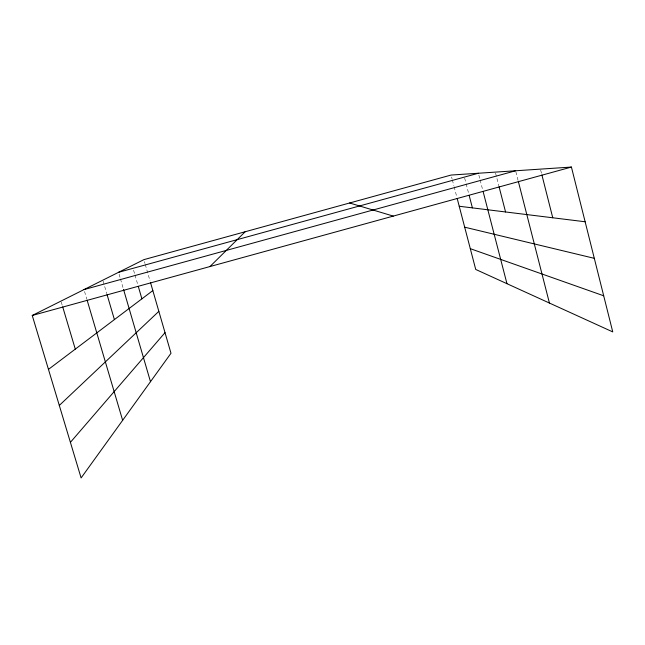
<?xml version="1.0" encoding="UTF-8"?>
<svg xmlns="http://www.w3.org/2000/svg" width="645" height="645" viewBox="0 0 645 645"><rect width="100%" height="100%" fill="white"/><g stroke="black" fill="none" stroke-linecap="round" stroke-linejoin="round"><path stroke-width="0.48" stroke-dasharray="3.23 2.42" d="M61.267 302.062L62.412 305.907M84.559 291.516L86.833 299.216M103.111 281.131L106.78 293.636M119.091 274.222L120.204 278.027M120.478 278.979L123.26 288.5M144.432 261.572L144.988 263.507M145.27 264.474L150.035 280.914M133.588 270.247L134.692 274.052M134.974 275.012L137.748 284.542M451.581 177.004L452.097 178.955M452.347 179.931L453.878 185.784M454.128 186.76L456.934 197.483M464.65 178.068L465.9 182.874M466.15 183.841L468.899 194.411M495.553 173.094L498.803 185.72M478.872 175.166L479.872 179.012M480.122 179.971L482.855 190.549M515.863 171.739L518.104 180.503M540.671 170.095L541.655 173.989"/><path stroke-width="0.97" d="M70.402 442.341L165.015 332.651M209.972 266.554L245.181 231.749M59.308 405.439L158.847 311.342M48.464 369.383L152.833 290.581M150.591 282.849L170.99 353.258L81.109 477.937L32.25 315.469L143.867 259.645L451.073 175.053L571.422 167.063L612.75 331.901L475.728 269.457L457.184 198.458M118.535 272.311L478.372 173.247M83.995 289.589L515.613 170.772M32.25 315.469L571.422 167.063M459.224 206.255L585.136 221.767M464.69 227.185L594.311 258.339M349.63 202.99L393.289 216.099M470.302 248.672L603.696 295.789M62.702 306.867L75.288 349.13M87.123 300.175L122.639 420.33M107.062 294.596L114.407 319.597M123.542 289.452L150.487 381.695M138.296 286.445L141.9 298.837M469.149 195.379L472.398 207.875M499.053 186.695L505.559 211.963M483.105 191.509L506.962 283.687M518.346 181.479L549.419 303.037M541.905 174.956L552.757 217.776"/></g></svg>
